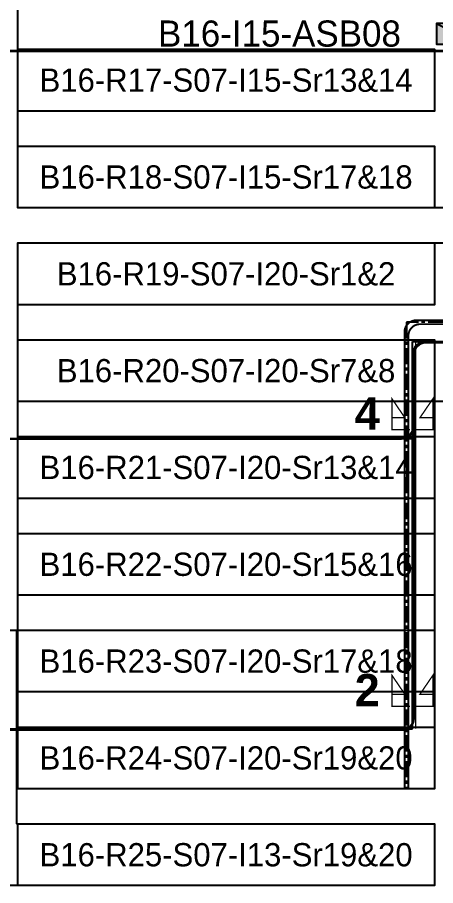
# Model space of a CAD drawing. Header units: metres. Extents: x 530441 to 531186, y 2674002 to 2674337.
# Drawn here: x 530635.2 to 530667.6, y 2674144.3 to 2674211.5 of the extents above; entities that cross this region are included whole.
import ezdxf
from ezdxf.enums import TextEntityAlignment as Align

# ---------------------------------------------------------------- set-up
doc = ezdxf.new("R2010")
doc.units = ezdxf.units.M
doc.linetypes.add('CENTER', pattern=[2, 1.25, -0.25, 0.25, -0.25])
for name, color, linetype in [('DC Trench BL-16', 40, 'Continuous'), ('E-Inverter Grouping', 2, 'Continuous'), ('Inverter Block-16', 7, 'Continuous'), ('LT Cable(AG) INV to LT Panel BL-16', 2, 'Continuous'), ('Messenger Wire Block-16 (Master Path)', 30, 'Continuous'), ('Messenger Wire Block-16 (MW Path)', 191, 'Continuous'), ('MMS Table Block-16', 8, 'Continuous'), ('Plan Line - DC BL-16', 40, 'Continuous'), ('Section Marking BL-16', 2, 'Continuous')]:
    doc.layers.add(name, color=color, linetype=linetype)
doc.layers.add('PILE', color=1, linetype='Continuous', lineweight=15)
doc.styles.add('BoldTextStyle', font='arialbd.ttf')
doc.styles.get("Standard").update_dxf_attribs({"font": 'Adani Regular.ttf'})

# ---------------------------------------------------------------- blocks, each defined once
blk = doc.blocks.new('MMS Table (32.292 x 4.788)')
at = {"color": 0}
blk.add_lwpolyline([(0, -0.002), (0, 4.786), (32.292, 4.786), (32.292, -0.002)], close=True, dxfattribs=at)
at = {"color": 7}
blk.add_attdef('ID1', text='', height=1.8, dxfattribs=at).set_placement((16.146, 2.392), align=Align.MIDDLE_CENTER)
blk = doc.blocks.new('Inverter Block')
h = blk.add_hatch(color=0)
h.dxf.hatch_style = 1
h.paths.add_polyline_path([(-1.456, 2.269), (-1.456, 0.846), (1.456, 0.846)])
at = {"color": 0}
blk.add_lwpolyline([(1.456, 2.269), (-1.456, 2.269), (-1.456, 0.846), (1.456, 0.846)], close=True, dxfattribs=at)
blk.add_lwpolyline([(-1.456, 2.269), (1.456, 0.846)], dxfattribs=at)
at = {"layer": 'PILE'}
for centre in [(-0.613, 0.846), (0.613, 0.846)]:
    blk.add_circle(centre, 0.156, dxfattribs=at)
at = {"color": 7}
blk.add_attdef('ID', (-1.456, 3.006), '', height=1.8, dxfattribs=at)

msp = doc.modelspace()

# ---------------------------------------------------------------- linework, layer by layer
at = {"layer": 'DC Trench BL-16', "color": 40, "const_width": 0.15}
msp.add_lwpolyline([(530665.447, 2674186.883, -0.414214), (530666.347, 2674187.783), (530697.17, 2674187.783, -0.414214), (530698.07, 2674186.883), (530698.07, 2674181.791), (530698.37, 2674181.791), (530698.37, 2674196.077), (530698.07, 2674196.077), (530698.07, 2674188.983, -0.414214), (530697.17, 2674188.083), (530666.047, 2674188.083, 0.414214), (530665.147, 2674187.183), (530665.147, 2674151.789), (530665.447, 2674151.789)], format="xyb", close=True, dxfattribs=at)
at = {"layer": 'E-Inverter Grouping', "color": 3}
for points in [[(530699.859, 2674196.789), (530635.175, 2674196.789), (530635.175, 2674231.577), (530699.859, 2674231.577)], [(530635.175, 2674194.077), (530732.251, 2674194.077), (530732.251, 2674181.789), (530667.467, 2674181.789), (530667.467, 2674151.789), (530635.175, 2674151.789)], [(530635.075, 2674149.077), (530667.467, 2674149.077), (530667.467, 2674144.289), (530537.999, 2674144.289), (530537.999, 2674164.077), (530635.075, 2674164.077)]]:
    msp.add_lwpolyline(points, close=True, dxfattribs=at)
at = {"layer": 'LT Cable(AG) INV to LT Panel BL-16'}
for points in [[(530692.607, 2674166.675), (530690.49, 2674166.675, -0.148695), (530689.989, 2674166.828), (530688.32, 2674167.946, 0.148695), (530687.819, 2674168.099), (530681.701, 2674168.099, -0.414214), (530680.801, 2674168.999), (530680.801, 2674180.808, -0.010082), (530680.802, 2674180.844), (530680.825, 2674181.423, 0.010082), (530680.826, 2674181.46), (530680.826, 2674208.025, 0.414214), (530679.926, 2674208.925), (530508.196, 2674208.925, -0.414214), (530507.296, 2674209.825), (530507.296, 2674210.19)], [(530692.607, 2674166.7), (530690.49, 2674166.7, -0.148695), (530689.989, 2674166.853), (530688.32, 2674167.971, 0.148695), (530687.819, 2674168.124), (530681.726, 2674168.124, -0.414214), (530680.826, 2674169.024), (530680.826, 2674180.807, -0.010082), (530680.827, 2674180.843), (530680.85, 2674181.423, 0.010082), (530680.851, 2674181.459), (530680.851, 2674208.05, 0.414214), (530679.951, 2674208.95), (530605.372, 2674208.95, -0.414214), (530604.472, 2674209.85), (530604.472, 2674210.19)], [(530694.764, 2674166.625), (530690.49, 2674166.625, -0.148695), (530689.989, 2674166.778), (530688.32, 2674167.896, 0.148695), (530687.819, 2674168.049), (530681.651, 2674168.049, -0.414214), (530680.751, 2674168.949), (530680.751, 2674180.809, -0.010082), (530680.752, 2674180.845), (530680.775, 2674181.424, 0.010082), (530680.776, 2674181.461), (530680.776, 2674185.475, 0.414214), (530679.876, 2674186.375), (530666.719, 2674186.375, 0.414214), (530665.819, 2674185.475), (530665.819, 2674179.775, -0.414214), (530664.919, 2674178.875), (530508.196, 2674178.875, -0.414214), (530507.296, 2674179.775), (530507.296, 2674180.19)], [(530694.764, 2674166.575), (530690.49, 2674166.575, -0.148695), (530689.989, 2674166.728), (530688.32, 2674167.846, 0.148695), (530687.819, 2674167.999), (530681.601, 2674167.999, -0.414214), (530680.701, 2674168.899), (530680.701, 2674180.81, -0.010082), (530680.702, 2674180.846), (530680.725, 2674181.425, 0.010082), (530680.726, 2674181.462), (530680.726, 2674185.425, 0.414214), (530679.826, 2674186.325), (530666.769, 2674186.325, 0.414214), (530665.869, 2674185.425), (530665.869, 2674157.225, -0.414214), (530664.969, 2674156.325), (530508.196, 2674156.325, -0.414214), (530507.296, 2674157.225), (530507.296, 2674157.69)], [(530694.764, 2674166.65), (530690.49, 2674166.65, -0.148695), (530689.989, 2674166.803), (530688.32, 2674167.921, 0.148695), (530687.819, 2674168.074), (530681.676, 2674168.074, -0.414214), (530680.776, 2674168.974), (530680.776, 2674180.808, -0.010082), (530680.777, 2674180.844), (530680.8, 2674181.424, 0.010082), (530680.801, 2674181.46), (530680.801, 2674185.5, 0.414214), (530679.901, 2674186.4), (530666.694, 2674186.4, 0.414214), (530665.794, 2674185.5), (530665.794, 2674179.8, -0.414214), (530664.894, 2674178.9), (530605.372, 2674178.9, -0.414214), (530604.472, 2674179.8), (530604.472, 2674180.19)], [(530694.764, 2674166.6), (530690.49, 2674166.6, -0.148695), (530689.989, 2674166.753), (530688.32, 2674167.871, 0.148695), (530687.819, 2674168.024), (530681.626, 2674168.024, -0.414214), (530680.726, 2674168.924), (530680.726, 2674180.809, -0.010082), (530680.727, 2674180.845), (530680.75, 2674181.425, 0.010082), (530680.751, 2674181.461), (530680.751, 2674185.45, 0.414214), (530679.851, 2674186.35), (530666.744, 2674186.35, 0.414214), (530665.844, 2674185.45), (530665.844, 2674157.25, -0.414214), (530664.944, 2674156.35), (530605.372, 2674156.35, -0.414214), (530604.472, 2674157.25), (530604.472, 2674157.69)]]:
    msp.add_lwpolyline(points, format="xyb", dxfattribs=at)
at = {"layer": 'Messenger Wire Block-16 (Master Path)'}
for points in [[(530505.607, 2674208.937), (530680.838, 2674208.937)], [(530665.756, 2674186.437), (530680.838, 2674186.437)], [(530665.756, 2674156.437), (530665.756, 2674186.437)], [(530505.607, 2674178.937), (530665.756, 2674178.937)], [(530505.607, 2674156.437), (530665.756, 2674156.437)]]:
    msp.add_lwpolyline(points, dxfattribs=at)
at = {"layer": 'Messenger Wire Block-16 (MW Path)', "const_width": 0.1}
for points in [[(530505.607, 2674208.937), (530680.838, 2674208.937)], [(530665.756, 2674186.437), (530680.838, 2674186.437)], [(530666.006, 2674156.437), (530666.006, 2674186.437)], [(530505.607, 2674178.937), (530665.756, 2674178.937)], [(530505.607, 2674156.437), (530665.756, 2674156.437)]]:
    msp.add_lwpolyline(points, dxfattribs=at)
at = {"layer": 'Plan Line - DC BL-16', "color": 6, "linetype": 'CENTER'}
for points in [[(530698.221, 2674187.933), (530665.298, 2674187.933)], [(530665.298, 2674187.933), (530665.298, 2674151.789)]]:
    msp.add_lwpolyline(points, dxfattribs=at)
at = {"layer": 'Section Marking BL-16', "color": 94, "lineweight": 35, "true_color": 0x00a500, "const_width": 0.1}
for points in [[(530665.556, 2674179.609), (530664.166, 2674179.609), (530664.166, 2674182.009), (530665.176, 2674180.529), (530664.166, 2674180.529)], [(530665.956, 2674179.609), (530667.346, 2674179.609), (530667.346, 2674182.009), (530666.336, 2674180.529), (530667.346, 2674180.529)], [(530665.556, 2674158.187), (530664.166, 2674158.187), (530664.166, 2674160.587), (530665.176, 2674159.107), (530664.166, 2674159.107)], [(530665.956, 2674158.187), (530667.346, 2674158.187), (530667.346, 2674160.587), (530666.336, 2674159.107), (530667.346, 2674159.107)]]:
    msp.add_lwpolyline(points, dxfattribs=at)

# ---------------------------------------------------------------- block references
at = {"layer": 'Inverter Block-16'}
ref = msp.add_blockref('Inverter Block', (530669.256, 2674208.525), dxfattribs=dict(at, xscale=1.124999999976148, yscale=1.124999999976148, zscale=1.124999999976148))
ref.add_attrib('ID', 'B16-I15-ASB08', (530646.048, 2674209.28), dxfattribs={"layer": '0', "color": 7, "height": 2.025})
at = {"layer": 'MMS Table Block-16'}
for p, values in [((530635.175, 2674204.291), {'ID1': 'B16-R17-S07-I15-Sr13&14'}), ((530635.175, 2674196.791), {'ID1': 'B16-R18-S07-I15-Sr17&18'}), ((530635.175, 2674189.291), {'ID1': 'B16-R19-S07-I20-Sr1&2'}), ((530635.175, 2674181.791), {'ID1': 'B16-R20-S07-I20-Sr7&8'}), ((530635.175, 2674174.291), {'ID1': 'B16-R21-S07-I20-Sr13&14'}), ((530635.175, 2674166.791), {'ID1': 'B16-R22-S07-I20-Sr15&16'}), ((530635.175, 2674159.291), {'ID1': 'B16-R23-S07-I20-Sr17&18'}), ((530635.175, 2674151.791), {'ID1': 'B16-R24-S07-I20-Sr19&20'}), ((530635.175, 2674144.291), {'ID1': 'B16-R25-S07-I13-Sr19&20'})]:
    msp.add_blockref('MMS Table (32.292 x 4.788)', p, dxfattribs=at).add_auto_attribs(values)

# ---------------------------------------------------------------- texts
at = {"layer": 'Section Marking BL-16', "color": 94, "true_color": 0x00a500, "style": 'BoldTextStyle'}
for s, p in [('4', (530662.256, 2674180.859)), ('2', (530662.256, 2674159.437))]:
    msp.add_text(s, height=2.5, dxfattribs=at).set_placement(p, align=Align.MIDDLE_CENTER)

doc.saveas('drawing.dxf')
